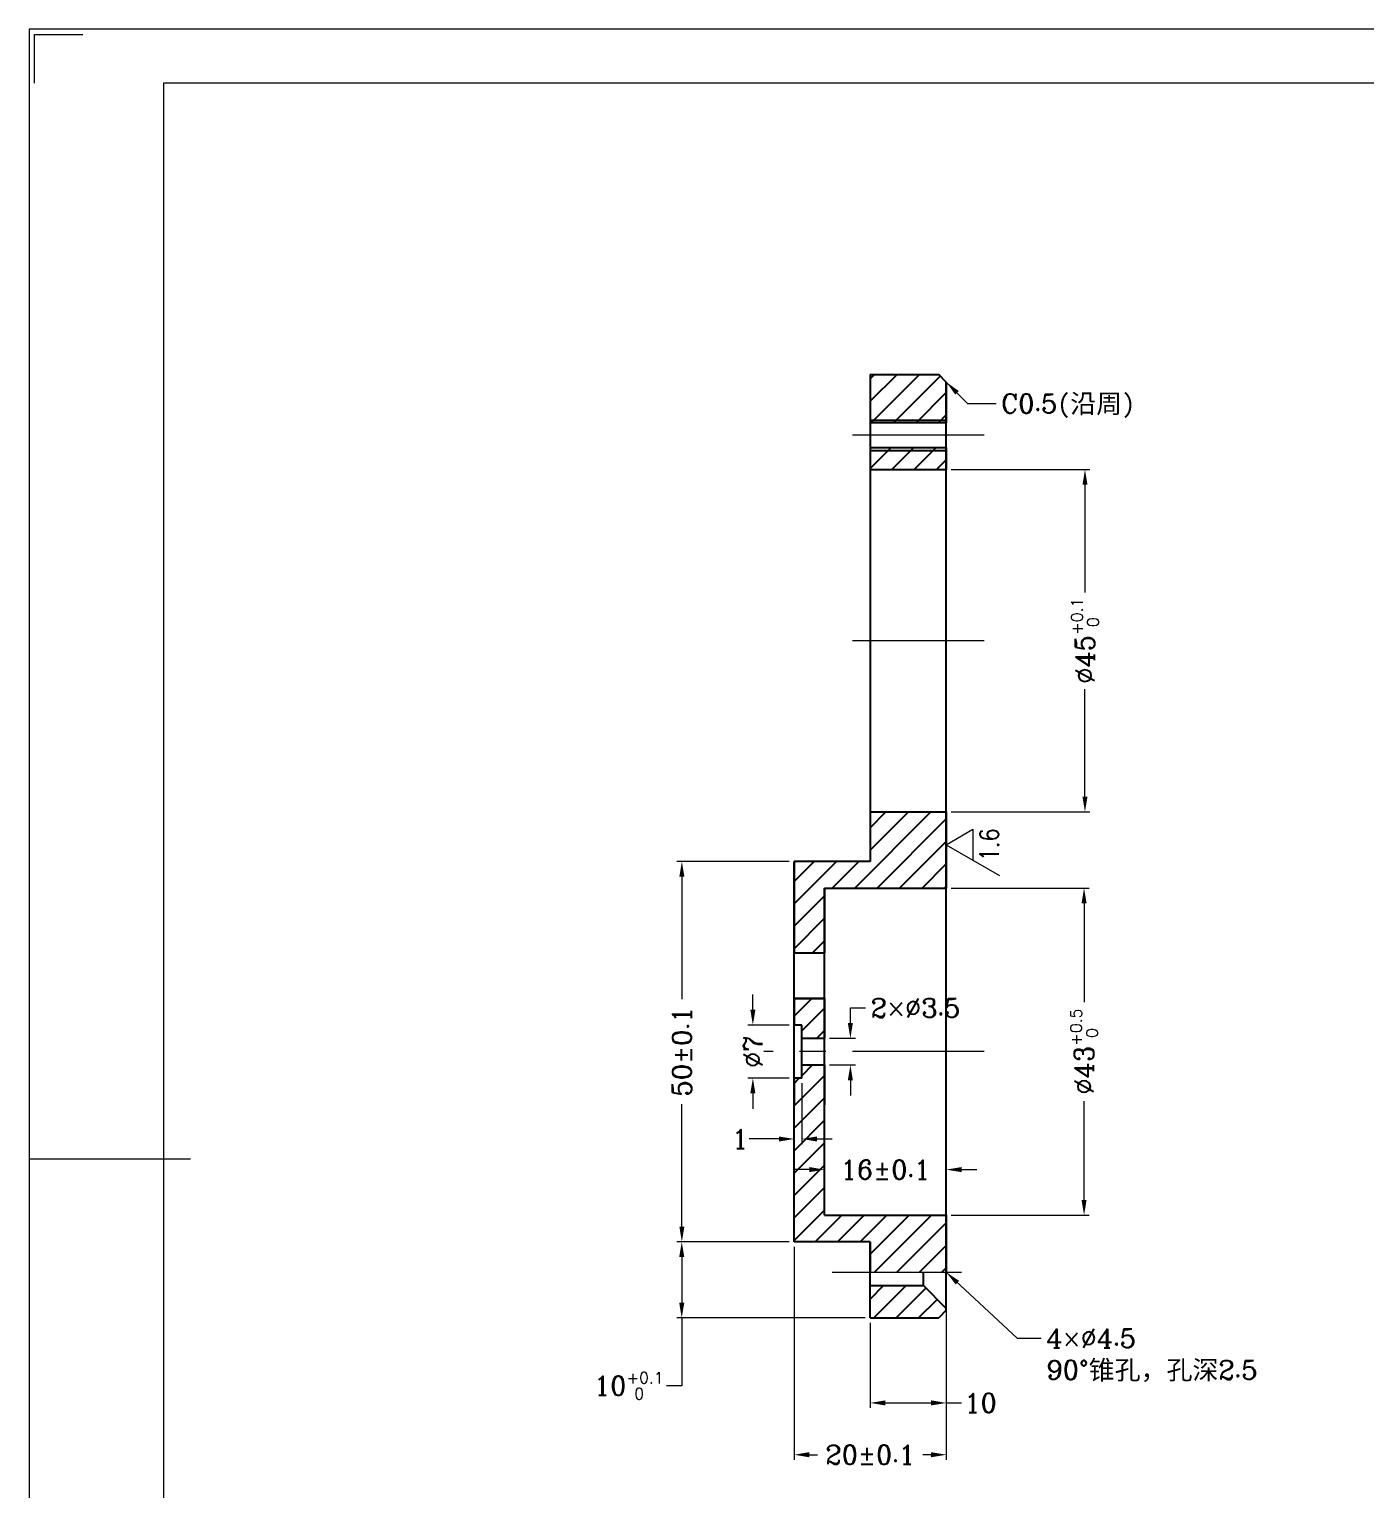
# Model space of a CAD drawing. Header units: millimetres. Extents: x 348 to 7549, y -2121 to -1262.
# Drawn here: x 7128.9 to 7304.6, y -2011.9 to -1819.9 of the extents above; entities that cross this region are included whole.
import ezdxf
from ezdxf.enums import TextEntityAlignment as Align

# ---------------------------------------------------------------- set-up
doc = ezdxf.new("R2010")
doc.units = ezdxf.units.MM
doc.header["$LTSCALE"] = 46.255
doc.header["$PDMODE"] = 3
doc.header["$PDSIZE"] = 8
doc.linetypes.add('CENTER', pattern=[0.6, 0.375, -0.075, 0.075, -0.075])
doc.layers.get('0').update_dxf_attribs({"linetype": 'CONTINUOUS'})
doc.layers.get('Defpoints').update_dxf_attribs({"linetype": 'CONTINUOUS'})
for name, color, linetype, lineweight in [('dim', 82, 'CONTINUOUS', 9), ('中心线', 2, 'CENTER', 13), ('图框_内框线', 5, 'CONTINUOUS', 13), ('图框_外框线', 7, 'CONTINUOUS', 13), ('图框_角线', 5, 'CONTINUOUS', 13)]:
    doc.layers.add(name, color=color, linetype=linetype, lineweight=lineweight)
doc.styles.add('ROMANC', font='romanc.shx', dxfattribs={"bigfont": 'gbcbig.shx'})
doc.styles.add('TXT08', font='txt.shx', dxfattribs={"width": 0.8, "bigfont": 'gbcbig.shx'})
doc.dimstyles.new('YanXiu', dxfattribs={"dimtxt": 2.5, "dimasz": 2.2, "dimexe": 0.66, "dimexo": 0.66, "dimgap": 0.66, "dimtad": 0, "dimtoh": 1, "dimdsep": 46, "dimtxsty": 'ROMANC', "dimcen": 0, "dimclrd": 256, "dimclre": 131, "dimclrt": 42, "dimazin": 2, "dimtfac": 1, "dimtofl": 0, "dimtmove": 0, "dimatfit": 3, "dimfxl": 1, "dimlwd": 5, "dimlwe": 5, "dimarcsym": 0})

# ---------------------------------------------------------------- blocks, each defined once
blk = doc.blocks.new('*D189')
at = {"layer": 'Defpoints', "color": 0, "transparency": 16777216}
for p in [(7229.46, -1929.29), (7214.7, -1979.29), (7229.46, -1979.29)]:
    blk.add_point(p, dxfattribs=at)
at = {"layer": 'dim', "color": 131, "lineweight": 5, "transparency": 16777216}
for p, q in [((7228.8, -1929.29), (7214.04, -1929.29)), ((7228.8, -1979.29), (7214.04, -1979.29))]:
    blk.add_line(p, q, dxfattribs=at)
at = {"layer": 'dim', "lineweight": 5, "transparency": 16777216}
for p, q in [((7214.7, -1931.29), (7214.7, -1947.38)), ((7214.7, -1977.29), (7214.7, -1961.2))]:
    blk.add_line(p, q, dxfattribs=at)
at = {"layer": 'dim', "transparency": 16777216}
for points in [[(7214.37, -1931.29), (7215.03, -1931.29), (7214.7, -1929.29)], [(7214.37, -1977.29), (7215.03, -1977.29), (7214.7, -1979.29)]]:
    blk.add_solid(points, dxfattribs=at)
at = {"layer": 'dim', "color": 42, "transparency": 16777216, "insert": (7214.7, -1954.29), "char_height": 2.5, "attachment_point": 5, "rotation": 90, "style": 'ROMANC'}
blk.add_mtext('\\A1;50±0.1', dxfattribs=at)
blk = doc.blocks.new('*D190')
at = {"layer": 'Defpoints', "color": 0, "transparency": 16777216}
for p in [(7214.68, -1979.29), (7229.46, -1979.29), (7239.46, -1989.29)]:
    blk.add_point(p, dxfattribs=at)
at = {"layer": 'dim', "color": 131, "lineweight": 5, "transparency": 16777216}
for p, q in [((7228.8, -1979.29), (7214.02, -1979.29)), ((7238.8, -1989.29), (7214.02, -1989.29))]:
    blk.add_line(p, q, dxfattribs=at)
at = {"layer": 'dim', "lineweight": 5, "transparency": 16777216}
for p, q in [((7214.68, -1981.29), (7214.68, -1987.29)), ((7214.68, -1989.29), (7214.68, -1998.2)), ((7214.68, -1998.2), (7212.68, -1998.2))]:
    blk.add_line(p, q, dxfattribs=at)
at = {"layer": 'dim', "transparency": 16777216}
for points in [[(7214.35, -1981.29), (7215.02, -1981.29), (7214.68, -1979.29)], [(7214.35, -1987.29), (7215.02, -1987.29), (7214.68, -1989.29)]]:
    blk.add_solid(points, dxfattribs=at)
at = {"layer": 'dim', "color": 42, "transparency": 16777216, "insert": (7207.71, -1998.2), "char_height": 2.5, "attachment_point": 5, "style": 'ROMANC'}
blk.add_mtext('\\A1;10{\\H1.500000;\\S+0.1^  0;}', dxfattribs=at)
blk = doc.blocks.new('*D193')
at = {"layer": 'Defpoints', "color": 0, "transparency": 16777216}
for p in [(7233.46, -1952.54), (7233.46, -1956.04), (7236.85, -1956.04)]:
    blk.add_point(p, dxfattribs=at)
at = {"layer": 'dim', "lineweight": 5, "transparency": 16777216}
for p, q in [((7236.85, -1950.54), (7236.85, -1948.54)), ((7236.85, -1948.54), (7238.85, -1948.54)), ((7236.85, -1958.04), (7236.85, -1960.04))]:
    blk.add_line(p, q, dxfattribs=at)
at = {"layer": 'dim', "color": 131, "lineweight": 5, "transparency": 16777216}
for p, q in [((7234.12, -1952.54), (7237.51, -1952.54)), ((7234.12, -1956.04), (7237.51, -1956.04))]:
    blk.add_line(p, q, dxfattribs=at)
at = {"layer": 'dim', "transparency": 16777216}
for points in [[(7236.52, -1950.54), (7237.18, -1950.54), (7236.85, -1952.54)], [(7236.52, -1958.04), (7237.18, -1958.04), (7236.85, -1956.04)]]:
    blk.add_solid(points, dxfattribs=at)
at = {"layer": 'dim', "color": 42, "transparency": 16777216, "insert": (7245.42, -1948.54), "char_height": 2.5, "attachment_point": 5, "style": 'ROMANC'}
blk.add_mtext('2×%%C3.5', dxfattribs=at)
blk = doc.blocks.new('*D194')
at = {"layer": 'Defpoints', "color": 0, "transparency": 16777216}
for p in [(7229.46, -1950.79), (7224.03, -1957.79), (7229.46, -1957.79)]:
    blk.add_point(p, dxfattribs=at)
at = {"layer": 'dim', "lineweight": 5, "transparency": 16777216}
for p, q in [((7224.03, -1948.79), (7224.03, -1946.79)), ((7224.03, -1959.79), (7224.03, -1961.79))]:
    blk.add_line(p, q, dxfattribs=at)
at = {"layer": 'dim', "color": 131, "lineweight": 5, "transparency": 16777216}
for p, q in [((7228.8, -1950.79), (7223.37, -1950.79)), ((7228.8, -1957.79), (7223.37, -1957.79))]:
    blk.add_line(p, q, dxfattribs=at)
at = {"layer": 'dim', "transparency": 16777216}
for points in [[(7223.7, -1948.79), (7224.37, -1948.79), (7224.03, -1950.79)], [(7223.7, -1959.79), (7224.37, -1959.79), (7224.03, -1957.79)]]:
    blk.add_solid(points, dxfattribs=at)
at = {"layer": 'dim', "color": 42, "transparency": 16777216, "insert": (7224.03, -1954.29), "char_height": 2.5, "attachment_point": 5, "rotation": 90, "style": 'ROMANC'}
blk.add_mtext('%%c7', dxfattribs=at)
blk = doc.blocks.new('*D195')
at = {"layer": 'Defpoints', "color": 0, "transparency": 16777216}
for p in [(7229.46, -1957.79), (7230.46, -1957.79), (7230.46, -1965.77)]:
    blk.add_point(p, dxfattribs=at)
at = {"layer": 'dim', "color": 131, "lineweight": 5, "transparency": 16777216}
for p, q in [((7229.46, -1958.45), (7229.46, -1966.43)), ((7230.46, -1958.45), (7230.46, -1966.43))]:
    blk.add_line(p, q, dxfattribs=at)
at = {"layer": 'dim', "lineweight": 5, "transparency": 16777216}
for p, q in [((7227.46, -1965.77), (7223.55, -1965.77)), ((7232.46, -1965.77), (7234.46, -1965.77))]:
    blk.add_line(p, q, dxfattribs=at)
at = {"layer": 'dim', "transparency": 16777216}
for points in [[(7227.46, -1965.44), (7227.46, -1966.1), (7229.46, -1965.77)], [(7232.46, -1965.44), (7232.46, -1966.1), (7230.46, -1965.77)]]:
    blk.add_solid(points, dxfattribs=at)
at = {"layer": 'dim', "color": 42, "transparency": 16777216, "insert": (7222.35, -1965.77), "char_height": 2.5, "attachment_point": 5, "style": 'ROMANC'}
blk.add_mtext('1', dxfattribs=at)
blk = doc.blocks.new('*D197')
at = {"layer": 'Defpoints', "color": 0, "transparency": 16777216}
for p in [(7249.46, -1877.79), (7249.46, -1922.79), (7267.69, -1922.79)]:
    blk.add_point(p, dxfattribs=at)
at = {"layer": 'dim', "color": 131, "lineweight": 5, "transparency": 16777216}
for p, q in [((7250.12, -1877.79), (7268.35, -1877.79)), ((7250.12, -1922.79), (7268.35, -1922.79))]:
    blk.add_line(p, q, dxfattribs=at)
at = {"layer": 'dim', "lineweight": 5, "transparency": 16777216}
for p, q in [((7267.69, -1879.79), (7267.69, -1893.95)), ((7267.69, -1920.79), (7267.69, -1906.63))]:
    blk.add_line(p, q, dxfattribs=at)
at = {"layer": 'dim', "transparency": 16777216}
for points in [[(7267.36, -1879.79), (7268.02, -1879.79), (7267.69, -1877.79)], [(7267.36, -1920.79), (7268.02, -1920.79), (7267.69, -1922.79)]]:
    blk.add_solid(points, dxfattribs=at)
at = {"layer": 'dim', "color": 42, "transparency": 16777216, "insert": (7267.69, -1900.29), "char_height": 2.5, "attachment_point": 5, "rotation": 90, "style": 'ROMANC'}
blk.add_mtext('\\A1;%%c45{\\H1.500000;\\S+0.1^  0;}', dxfattribs=at)
blk = doc.blocks.new('*D198')
at = {"layer": 'Defpoints', "color": 0, "transparency": 16777216}
for p in [(7249.46, -1932.79), (7249.46, -1975.79), (7267.57, -1975.79)]:
    blk.add_point(p, dxfattribs=at)
at = {"layer": 'dim', "color": 131, "lineweight": 5, "transparency": 16777216}
for p, q in [((7250.12, -1932.79), (7268.23, -1932.79)), ((7250.12, -1975.79), (7268.23, -1975.79))]:
    blk.add_line(p, q, dxfattribs=at)
at = {"layer": 'dim', "lineweight": 5, "transparency": 16777216}
for p, q in [((7267.57, -1934.79), (7267.57, -1947.77)), ((7267.57, -1973.79), (7267.57, -1960.81))]:
    blk.add_line(p, q, dxfattribs=at)
at = {"layer": 'dim', "transparency": 16777216}
for points in [[(7267.24, -1934.79), (7267.9, -1934.79), (7267.57, -1932.79)], [(7267.24, -1973.79), (7267.9, -1973.79), (7267.57, -1975.79)]]:
    blk.add_solid(points, dxfattribs=at)
at = {"layer": 'dim', "color": 42, "transparency": 16777216, "insert": (7267.57, -1954.29), "char_height": 2.5, "attachment_point": 5, "rotation": 90, "style": 'ROMANC'}
blk.add_mtext('\\A1;%%c43{\\H1.500000;\\S+0.5^  0;}', dxfattribs=at)
blk = doc.blocks.new('*D199')
at = {"layer": 'Defpoints', "color": 0, "transparency": 16777216}
for p in [(7249.46, -1969.8), (7233.46, -1975.79), (7249.46, -1975.79)]:
    blk.add_point(p, dxfattribs=at)
at = {"layer": 'dim', "color": 131, "lineweight": 5, "transparency": 16777216}
for p, q in [((7233.46, -1975.13), (7233.46, -1969.14)), ((7249.46, -1975.13), (7249.46, -1969.14))]:
    blk.add_line(p, q, dxfattribs=at)
at = {"layer": 'dim', "lineweight": 5, "transparency": 16777216}
for p, q in [((7231.46, -1969.8), (7229.46, -1969.8)), ((7251.46, -1969.8), (7253.46, -1969.8))]:
    blk.add_line(p, q, dxfattribs=at)
at = {"layer": 'dim', "transparency": 16777216}
for points in [[(7231.46, -1969.46), (7231.46, -1970.13), (7233.46, -1969.8)], [(7251.46, -1969.46), (7251.46, -1970.13), (7249.46, -1969.8)]]:
    blk.add_solid(points, dxfattribs=at)
at = {"layer": 'dim', "color": 42, "transparency": 16777216, "insert": (7241.46, -1969.8), "char_height": 2.5, "attachment_point": 5, "style": 'ROMANC'}
blk.add_mtext('\\A1;16±0.1', dxfattribs=at)
blk = doc.blocks.new('*D200')
at = {"layer": 'Defpoints', "color": 0, "transparency": 16777216}
for p in [(7249.46, -1983.29), (7239.46, -1989.29), (7249.46, -2000.46)]:
    blk.add_point(p, dxfattribs=at)
at = {"layer": 'dim', "color": 131, "lineweight": 5, "transparency": 16777216}
for p, q in [((7249.46, -1983.95), (7249.46, -2001.12)), ((7239.46, -1989.95), (7239.46, -2001.12))]:
    blk.add_line(p, q, dxfattribs=at)
at = {"layer": 'dim', "lineweight": 5, "transparency": 16777216}
for p, q in [((7241.46, -2000.46), (7247.46, -2000.46)), ((7249.46, -2000.46), (7251.46, -2000.46))]:
    blk.add_line(p, q, dxfattribs=at)
at = {"layer": 'dim', "transparency": 16777216}
for points in [[(7241.46, -2000.12), (7241.46, -2000.79), (7239.46, -2000.46)], [(7247.46, -2000.12), (7247.46, -2000.79), (7249.46, -2000.46)]]:
    blk.add_solid(points, dxfattribs=at)
at = {"layer": 'dim', "color": 42, "transparency": 16777216, "insert": (7253.96, -2000.46), "char_height": 2.5, "attachment_point": 5, "style": 'ROMANC'}
blk.add_mtext('10', dxfattribs=at)
blk = doc.blocks.new('*D201')
at = {"layer": 'Defpoints', "color": 0, "transparency": 16777216}
for p in [(7229.46, -1979.29), (7249.46, -1983.29), (7249.46, -2007.27)]:
    blk.add_point(p, dxfattribs=at)
at = {"layer": 'dim', "color": 131, "lineweight": 5, "transparency": 16777216}
for p, q in [((7229.46, -1979.95), (7229.46, -2007.93)), ((7249.46, -1983.95), (7249.46, -2007.93))]:
    blk.add_line(p, q, dxfattribs=at)
at = {"layer": 'dim', "lineweight": 5, "transparency": 16777216}
for p, q in [((7231.46, -2007.27), (7232.55, -2007.27)), ((7247.46, -2007.27), (7246.37, -2007.27))]:
    blk.add_line(p, q, dxfattribs=at)
at = {"layer": 'dim', "transparency": 16777216}
for points in [[(7231.46, -2006.93), (7231.46, -2007.6), (7229.46, -2007.27)], [(7247.46, -2006.93), (7247.46, -2007.6), (7249.46, -2007.27)]]:
    blk.add_solid(points, dxfattribs=at)
at = {"layer": 'dim', "color": 42, "transparency": 16777216, "insert": (7239.46, -2007.27), "char_height": 2.5, "attachment_point": 5, "style": 'ROMANC'}
blk.add_mtext('\\A1;20±0.1', dxfattribs=at)

msp = doc.modelspace()

# ---------------------------------------------------------------- hatches: boundary and pattern name
at = {"linetype": 'Continuous'}
h = msp.add_hatch(dxfattribs=at)
h.set_pattern_fill('B', color=2, scale=2.085749, angle=45, style=0, pattern_type=0)
h.set_pattern_definition([(45, (7067.234, -2159.0274), (-1.474847, 1.474847), [])])
edge = h.paths.add_edge_path()
edge.add_line((7239.459, -1865.28975), (7239.459, -1871.63975))
edge.add_line((7239.459, -1865.28975), (7248.459, -1865.28975))
edge.add_line((7249.459, -1866.28975), (7248.459, -1865.28975))
edge.add_line((7249.459, -1866.28975), (7249.459, -1871.63975))
edge.add_line((7249.459, -1871.63975), (7239.459, -1871.63975))
edge = h.paths.add_edge_path()
edge.add_line((7239.459, -1874.93975), (7239.459, -1877.78975))
edge.add_line((7249.459, -1874.93975), (7239.459, -1874.93975))
edge.add_line((7249.459, -1874.93975), (7249.459, -1877.78975))
edge.add_line((7239.459, -1877.78975), (7249.459, -1877.78975))
edge = h.paths.add_edge_path()
edge.add_line((7239.459, -1922.78975), (7239.459, -1929.28975))
edge.add_line((7239.459, -1922.78975), (7249.459, -1922.78975))
edge.add_line((7249.459, -1922.78975), (7249.459, -1932.78975))
edge.add_line((7233.459, -1932.78975), (7249.459, -1932.78975))
edge.add_line((7233.459, -1932.78975), (7233.459, -1941.28975))
edge.add_line((7229.459, -1941.28975), (7233.459, -1941.28975))
edge.add_line((7229.459, -1929.28975), (7229.459, -1941.28975))
edge.add_line((7239.459, -1929.28975), (7229.459, -1929.28975))
h.paths.add_polyline_path([(7229.459, -1947.28975), (7233.459, -1947.28975)])
edge = h.paths.add_edge_path()
edge.add_line((7230.459, -1952.53975), (7233.459, -1952.53975))
edge.add_line((7230.459, -1952.53975), (7230.459, -1950.78975))
edge.add_line((7230.459, -1950.78975), (7229.459, -1950.78975))
edge.add_line((7229.459, -1947.28975), (7229.459, -1950.78975))
edge.add_line((7229.459, -1947.28975), (7233.459, -1947.28975))
edge.add_line((7233.459, -1947.28975), (7233.459, -1952.53975))
edge = h.paths.add_edge_path()
edge.add_line((7230.459, -1956.03975), (7233.459, -1956.03975))
edge.add_line((7233.459, -1956.03975), (7233.459, -1961.28975))
edge.add_line((7229.459, -1961.28975), (7233.459, -1961.28975))
edge.add_line((7229.459, -1957.78975), (7229.459, -1961.28975))
edge.add_line((7230.459, -1957.78975), (7229.459, -1957.78975))
edge.add_line((7230.459, -1957.78975), (7230.459, -1956.03975))
edge = h.paths.add_edge_path()
edge.add_line((7229.459, -1961.28975), (7233.459, -1961.28975))
edge.add_line((7229.459, -1961.28975), (7233.459, -1961.28975))
edge = h.paths.add_edge_path()
edge.add_line((7239.459, -1979.28975), (7239.459, -1983.28975))
edge.add_line((7239.459, -1979.28975), (7229.459, -1979.28975))
edge.add_line((7229.459, -1979.28975), (7229.459, -1961.28975))
edge.add_line((7229.459, -1961.28975), (7233.459, -1961.28975))
edge.add_line((7233.459, -1975.78975), (7233.459, -1961.28975))
edge.add_line((7233.459, -1975.78975), (7249.459, -1975.78975))
edge.add_line((7249.459, -1975.78975), (7249.459, -1983.28975))
edge.add_line((7239.459, -1983.28975), (7249.459, -1983.28975))
edge = h.paths.add_edge_path()
edge.add_line((7239.459, -1983.28975), (7249.459, -1983.28975))
edge.add_line((7246.459, -1983.28975), (7249.459, -1983.28975))
edge.add_line((7246.459, -1983.28975), (7239.459, -1983.28975))
edge = h.paths.add_edge_path()
edge.add_line((7239.459, -1989.28975), (7239.459, -1985.03975))
edge.add_line((7239.459, -1985.03975), (7246.459, -1985.03975))
edge.add_line((7249.459, -1988.03974), (7246.459, -1985.03975))
edge.add_line((7249.459, -1988.28975), (7249.459, -1988.03974))
edge.add_line((7249.459, -1988.28975), (7248.459, -1989.28975))
edge.add_line((7239.459, -1989.28975), (7248.459, -1989.28975))

# ---------------------------------------------------------------- linework, layer by layer
at = {"color": 7, "linetype": 'Continuous'}
for p, q in [((7239.459, -1865.28975), (7239.459, -1871.63975)), ((7239.459, -1865.28975), (7248.459, -1865.28975)), ((7239.459, -1865.28975), (7239.459, -1929.28975)), ((7239.459, -1865.28975), (7248.459, -1865.28975)), ((7249.459, -1866.28975), (7248.459, -1865.28975)), ((7249.459, -1866.28975), (7248.459, -1865.28975)), ((7249.459, -1866.28975), (7249.459, -1871.63975)), ((7249.459, -1988.28975), (7249.459, -1866.28975)), ((7249.459, -1871.63975), (7239.459, -1871.63975)), ((7249.459, -1871.63975), (7239.459, -1871.63975)), ((7239.459, -1874.93975), (7239.459, -1877.78975)), ((7249.459, -1874.93975), (7239.459, -1874.93975)), ((7249.459, -1874.93975), (7239.459, -1874.93975)), ((7249.459, -1874.93975), (7249.459, -1877.78975)), ((7239.459, -1877.78975), (7249.459, -1877.78975)), ((7239.459, -1877.78975), (7249.459, -1877.78975)), ((7239.459, -1922.78975), (7239.459, -1929.28975)), ((7239.459, -1922.78975), (7249.459, -1922.78975)), ((7239.459, -1922.78975), (7249.459, -1922.78975)), ((7249.459, -1922.78975), (7249.459, -1932.78975)), ((7229.459, -1929.28975), (7229.459, -1941.28975)), ((7239.459, -1929.28975), (7229.459, -1929.28975)), ((7229.459, -1979.28975), (7229.459, -1929.28975)), ((7239.459, -1929.28975), (7229.459, -1929.28975)), ((7233.459, -1932.78975), (7249.459, -1932.78975)), ((7233.459, -1932.78975), (7233.459, -1941.28975)), ((7233.459, -1975.78975), (7233.459, -1932.78975)), ((7233.459, -1932.78975), (7249.459, -1932.78975)), ((7229.459, -1941.28975), (7233.459, -1941.28975)), ((7229.459, -1941.28975), (7233.459, -1941.28975)), ((7229.459, -1947.28975), (7233.459, -1947.28975)), ((7233.459, -1947.28975), (7229.459, -1947.28975)), ((7229.459, -1947.28975), (7229.459, -1950.78975)), ((7229.459, -1947.28975), (7233.459, -1947.28975)), ((7233.459, -1947.28975), (7233.459, -1952.53975)), ((7230.459, -1950.78975), (7229.459, -1950.78975)), ((7230.459, -1950.78975), (7229.459, -1950.78975)), ((7230.459, -1952.53975), (7230.459, -1950.78975)), ((7230.459, -1957.78975), (7230.459, -1950.78975)), ((7230.459, -1952.53975), (7233.459, -1952.53975)), ((7230.459, -1952.53975), (7233.459, -1952.53975)), ((7230.459, -1956.03975), (7233.459, -1956.03975)), ((7230.459, -1957.78975), (7230.459, -1956.03975)), ((7230.459, -1956.03975), (7233.459, -1956.03975)), ((7233.459, -1956.03975), (7233.459, -1961.28975)), ((7229.459, -1957.78975), (7229.459, -1961.28975)), ((7230.459, -1957.78975), (7229.459, -1957.78975)), ((7230.459, -1957.78975), (7229.459, -1957.78975)), ((7229.459, -1979.28975), (7229.459, -1961.28975)), ((7233.459, -1975.78975), (7233.459, -1961.28975)), ((7233.459, -1975.78975), (7249.459, -1975.78975)), ((7233.459, -1975.78975), (7249.459, -1975.78975)), ((7249.459, -1975.78975), (7249.459, -1983.28975)), ((7239.459, -1979.28975), (7229.459, -1979.28975)), ((7239.459, -1979.28975), (7229.459, -1979.28975)), ((7239.459, -1979.28975), (7239.459, -1983.28975)), ((7239.459, -1989.28975), (7239.459, -1979.28975)), ((7246.459, -1985.03975), (7246.459, -1983.28975)), ((7239.459, -1989.28975), (7239.459, -1985.03975)), ((7239.459, -1985.03975), (7246.459, -1985.03975)), ((7239.459, -1985.03975), (7246.459, -1985.03975)), ((7249.459, -1988.03974), (7246.459, -1985.03975)), ((7249.459, -1988.03974), (7246.459, -1985.03975)), ((7249.459, -1988.28975), (7248.459, -1989.28975)), ((7249.459, -1988.28975), (7248.459, -1989.28975)), ((7249.459, -1988.28975), (7249.459, -1988.03974)), ((7239.459, -1989.28975), (7248.459, -1989.28975)), ((7239.459, -1989.28975), (7248.459, -1989.28975))]:
    msp.add_line(p, q, dxfattribs=at)
at = {"color": 2, "linetype": 'Continuous'}
for p, q in [((7239.459, -1871.28975), (7249.459, -1871.28975)), ((7239.459, -1875.28975), (7249.459, -1875.28975))]:
    msp.add_line(p, q, dxfattribs=at)
at = {"layer": 'dim'}
for p, q in [((7249.459, -1927.09263), (7252.959, -1925.0719)), ((7252.959, -1925.0719), (7252.959, -1929.11336)), ((7249.459, -1927.09263), (7256.459, -1931.13408))]:
    msp.add_line(p, q, dxfattribs=at)
at = {"layer": '中心线'}
for p, q in [((7254.459, -1873.28975), (7234.459, -1873.28975)), ((7254.459, -1900.28975), (7234.459, -1900.28975)), ((7233.459, -1947.28975), (7229.459, -1947.28975)), ((7254.459, -1954.28975), (7225.459, -1954.28975)), ((7234.459, -1983.28975), (7251.45929, -1983.28975))]:
    msp.add_line(p, q, dxfattribs=at)
at = {"layer": '图框_内框线'}
msp.add_lwpolyline([(7146.57966, -2109.785), (7541.79266, -2109.785), (7541.79266, -1826.985), (7146.57966, -1826.985)], close=True, dxfattribs=at)
msp.add_lwpolyline([(7128.90466, -1968.385), (7150.11466, -1968.385)], dxfattribs=at)
at = {"layer": '图框_外框线'}
msp.add_lwpolyline([(7128.90466, -2116.855), (7548.86266, -2116.855), (7548.86266, -1819.915), (7128.90466, -1819.915)], close=True, dxfattribs=at)
at = {"layer": '图框_角线', "flags": 128}
msp.add_lwpolyline([(7129.61166, -1826.985), (7129.61166, -1820.622), (7135.97466, -1820.622)], dxfattribs=at)

# ---------------------------------------------------------------- texts
at = {"layer": 'dim', "style": 'TXT08', "width": 0.8}
msp.add_text('1.6', height=2.5, rotation=90, dxfattribs=at).set_placement((7255.11703, -1927.09263), align=Align.MIDDLE)
at = {"layer": 'dim', "color": 42, "char_height": 2.5, "attachment_point": 1, "style": 'ROMANC'}
for s, insert in [('C0.5{\\fFangSong|b0|i0|c134|p49;(沿周)}', (7256.65922, -1867.86531)), ('4×%%C4.5\\P90%%D{\\fFangSong|b0|i0|c134|p49;锥孔，孔深}2.5', (7262.61086, -1990.70489))]:
    msp.add_mtext(s, dxfattribs=dict(at, insert=insert))

# ---------------------------------------------------------------- dimensions: what is measured, and where the dimension line sits
at = {"layer": 'dim'}
for base, p1, p2, override, picture, middle in [((7267.68926, -1922.78975), (7249.459, -1877.78975), (7249.459, -1922.78975), {"dimasz": 2, "dimgap": 0.66, "dimtol": 1, "dimlim": 0, "dimtp": 0.1, "dimtm": 0, "dimtfac": 0.6, "dimtdec": 3, "dimtolj": 1}, '*D197', (7267.68926, -1900.28975)), ((7267.57078, -1975.78975), (7249.459, -1932.78975), (7249.459, -1975.78975), {"dimasz": 2, "dimgap": 0.66, "dimtol": 1, "dimlim": 0, "dimtp": 0.5, "dimtm": 0, "dimtfac": 0.6, "dimtdec": 3, "dimtolj": 1}, '*D198', (7267.57078, -1954.28975)), ((7224.03426, -1957.78975), (7229.459, -1950.78975), (7229.459, -1957.78975), {"dimasz": 2}, '*D194', (7224.03426, -1954.28975))]:
    dim = msp.add_linear_dim(base=base, p1=p1, p2=p2, angle=90, text='%%c<>', dimstyle='YanXiu', override=override, dxfattribs=at)
    dim.commit()
    dim.dimension.update_dxf_attribs({"geometry": picture, "text_midpoint": middle})
dim = msp.add_linear_dim(base=(7214.70066, -1979.28975), p1=(7229.459, -1929.28975), p2=(7229.459, -1979.28975), angle=90, dimstyle='YanXiu', override={"dimasz": 2, "dimgap": 0.66, "dimtol": 1, "dimlim": 0, "dimtp": 0.1, "dimtm": 0.1, "dimtfac": 1, "dimtdec": 3, "dimtolj": 1}, dxfattribs=at)
dim.commit()
dim.dimension.update_dxf_attribs({"geometry": '*D189', "text_midpoint": (7214.70066, -1954.28975)})
dim = msp.add_linear_dim(base=(7236.84875, -1956.03975), p1=(7233.459, -1952.53975), p2=(7233.459, -1956.03975), angle=90, text='2×%%C<>', dimstyle='YanXiu', override={"dimasz": 2}, dxfattribs=at)
dim.commit()
dim.dimension.update_dxf_attribs({"geometry": '*D193', "text_midpoint": (7245.41868, -1948.53975), "dimtype": 160})
dim = msp.add_linear_dim(base=(7230.459, -1965.7695), p1=(7229.459, -1957.78975), p2=(7230.459, -1957.78975), dimstyle='YanXiu', override={"dimasz": 2}, dxfattribs=at)
dim.commit()
dim.dimension.update_dxf_attribs({"geometry": '*D195', "text_midpoint": (7222.35456, -1965.7695), "dimtype": 160})
for base, p1, p2, override, picture, middle in [((7249.459, -1969.79551), (7233.459, -1975.78975), (7249.459, -1975.78975), {"dimasz": 2, "dimgap": 0.66, "dimtol": 1, "dimlim": 0, "dimtp": 0.1, "dimtm": 0.1, "dimtfac": 1, "dimtdec": 3, "dimtolj": 1}, '*D199', (7241.459, -1969.79551)), ((7249.459, -2007.26545), (7229.459, -1979.28975), (7249.459, -1983.28975), {"dimasz": 2, "dimgap": 0.66, "dimtol": 1, "dimlim": 0, "dimtp": 0.1, "dimtm": 0.1, "dimtfac": 1, "dimtdec": 3, "dimtolj": 1}, '*D201', (7239.459, -2007.26545)), ((7249.459, -2000.45762), (7239.459, -1989.28975), (7249.459, -1983.28975), {"dimasz": 2}, '*D200', (7253.96423, -2000.45762))]:
    dim = msp.add_linear_dim(base=base, p1=p1, p2=p2, dimstyle='YanXiu', override=override, dxfattribs=at)
    dim.commit()
    dim.dimension.update_dxf_attribs({"geometry": picture, "text_midpoint": middle})
dim = msp.add_linear_dim(base=(7214.68392, -1979.28975), p1=(7239.459, -1989.28975), p2=(7229.459, -1979.28975), angle=90, dimstyle='YanXiu', override={"dimasz": 2, "dimgap": 0.66, "dimtol": 1, "dimlim": 0, "dimtp": 0.1, "dimtm": 0, "dimtfac": 0.6, "dimtdec": 3, "dimtolj": 1}, dxfattribs=at)
dim.commit()
dim.dimension.update_dxf_attribs({"geometry": '*D190', "text_midpoint": (7207.71439, -1998.19535), "dimtype": 160})

# ---------------------------------------------------------------- leaders
at = {"layer": 'dim', "annotation_type": 0, "has_hookline": 1, "hookline_direction": 0}
for points, text_width in [([(7249.459, -1866.28975), (7252.25496, -1869.08572), (7255.99922, -1869.11531)], 18.25238), ([(7249.459, -1983.28975), (7258.7728, -1991.95489), (7261.95086, -1991.95489)], 29.59524)]:
    msp.add_leader(points, dimstyle='YanXiu', override={"dimasz": 2, "dimgap": 0.66, "dimtad": 0}, dxfattribs=dict(at, text_width=text_width))

doc.saveas('drawing.dxf')
